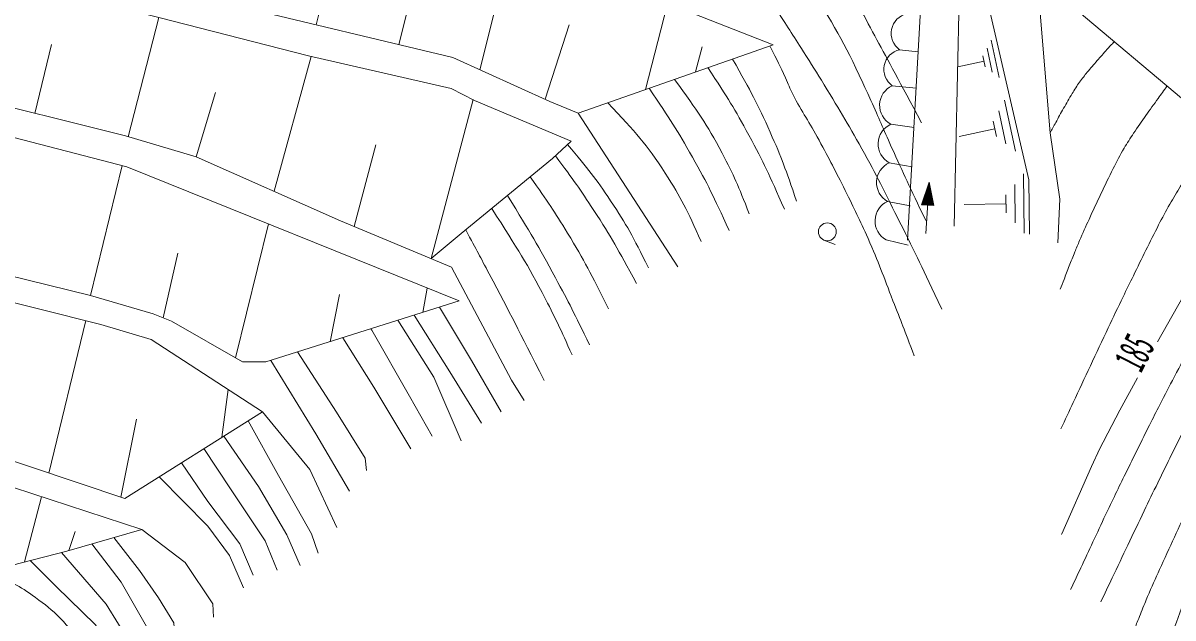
# Model space of a CAD drawing. Units: millimetres, scale not verified. Extents: x 40000 to 680000, y 20000 to 380000.
# Drawn here: x 238506 to 286781, y 238473 to 263440 of the extents above; entities that cross this region are included whole.
import ezdxf
from ezdxf.enums import TextEntityAlignment as Align

# ---------------------------------------------------------------- set-up
doc = ezdxf.new("R2010")
doc.units = ezdxf.units.MM
doc.header["$LTSCALE"] = 1000
doc.layers.add('M-BGD', color=7, linetype='Continuous', lineweight=13)
doc.styles.add('ＭＳ ゴシック', font='')
doc.styles.get('ＭＳ ゴシック').set_extended_font_data('MS Gothic')

msp = doc.modelspace()

# ---------------------------------------------------------------- linework, layer by layer
at = {"layer": 'M-BGD'}
for p, q in [((250817, 263361), (252091, 268538)), ((275631, 254334), (276385, 267413)), ((257689, 261481), (259013, 266830)), ((277844, 266562), (277588, 254919)), ((278506, 266446), (280732, 256864)), ((255013, 265489), (254284, 262537)), ((281084, 265375), (290496, 257456)), ((264644, 260652), (265552, 264195)), ((242920, 258668), (244205, 263667)), ((260420, 260241), (261429, 263362)), ((279152, 262714), (279479, 261147)), ((239709, 262536), (239003, 259649)), ((261809, 259661), (270000, 262526)), ((267021, 262439), (266741, 261386)), ((275304, 262320), (276086, 262234)), ((278978, 262390), (279187, 261373)), ((249053, 256377), (250609, 262037)), ((277754, 261601), (278850, 261833)), ((278798, 262064), (278896, 261598)), ((274998, 260809), (275998, 260706)), ((245781, 257827), (246591, 260530)), ((255635, 253556), (257397, 260224)), ((279702, 260205), (280171, 258069)), ((279464, 259762), (279770, 258371)), ((279226, 259319), (279365, 258675)), ((274933, 259192), (275915, 259058)), ((277799, 258671), (279296, 258999)), ((252404, 254907), (253319, 258327)), ((241339, 251999), (242668, 257458)), ((274868, 257575), (275832, 257410)), ((280503, 257115), (280534, 254616)), ((280732, 256864), (280756, 254581)), ((276546, 256759), (276228, 255811)), ((276406, 256342), (276633, 256328)), ((276412, 254614), (276546, 256759)), ((276414, 256367), (276628, 256353)), ((276422, 256391), (276623, 256379)), ((276431, 256416), (276618, 256404)), ((276439, 256440), (276613, 256430)), ((276447, 256465), (276608, 256455)), ((276455, 256489), (276602, 256480)), ((276464, 256514), (276597, 256506)), ((276472, 256539), (276592, 256531)), ((276480, 256563), (276587, 256556)), ((276488, 256588), (276582, 256582)), ((276497, 256612), (276577, 256607)), ((276505, 256637), (276572, 256633)), ((276513, 256661), (276567, 256658)), ((276521, 256686), (276561, 256683)), ((276530, 256710), (276556, 256709)), ((276538, 256735), (276551, 256734)), ((276546, 256759), (276744, 255779)), ((280135, 256670), (280154, 255050)), ((274802, 255957), (275749, 255762)), ((276249, 255876), (276731, 255846)), ((276258, 255901), (276726, 255871)), ((276266, 255925), (276720, 255897)), ((276274, 255950), (276715, 255922)), ((276282, 255974), (276710, 255948)), ((276291, 255999), (276705, 255973)), ((276299, 256023), (276700, 255998)), ((276307, 256048), (276695, 256024)), ((276315, 256072), (276690, 256049)), ((276324, 256097), (276685, 256074)), ((276332, 256121), (276679, 256100)), ((276340, 256146), (276674, 256125)), ((276348, 256171), (276669, 256151)), ((276356, 256195), (276664, 256176)), ((276365, 256220), (276659, 256201)), ((276373, 256244), (276654, 256227)), ((276381, 256269), (276649, 256252)), ((276389, 256293), (276643, 256277)), ((276398, 256318), (276638, 256303)), ((279762, 256228), (279772, 255479)), ((276228, 255811), (276744, 255779)), ((276233, 255827), (276741, 255795)), ((276241, 255852), (276736, 255821)), ((278021, 255831), (279767, 255854)), ((247421, 249391), (248810, 255008)), ((272130, 254332), (272594, 254145)), ((274735, 254339), (275666, 254115)), ((244395, 251068), (245011, 253786)), ((251394, 250066), (251788, 252041)), ((255284, 251292), (255472, 252319)), ((239585, 244553), (241146, 250951)), ((246857, 246059), (247113, 248064)), ((242607, 243539), (243269, 246813)), ((238573, 240823), (239284, 243564)), ((240431, 241307), (240697, 242100))]:
    msp.add_line(p, q, dxfattribs=at)
for points in [[(270000, 262526), (258954, 266854), (231813, 273513), (224767, 275218), (221537, 275924), (218891, 276559)], [(172634, 268726), (178128, 270886), (182002, 272610), (185897, 273680), (189542, 274158), (196028, 274526), (204503, 275960), (206030, 275165), (208927, 274153), (217854, 271582), (247414, 264171), (256551, 261997), (260617, 260151), (261809, 259661), (265992, 253211)], [(256488, 253200), (251834, 255145), (245781, 257827), (242810, 258700), (221595, 263989), (217451, 270407)], [(217908, 270397), (223340, 268932), (230184, 267188), (236774, 265521), (244205, 263667), (250498, 262062), (256481, 260691), (257457, 260193), (261517, 258482)], [(281024, 266569), (281084, 265375), (281620, 258829), (282029, 256055), (281952, 254219)], [(255635, 253556), (256899, 254602), (260737, 257754), (261517, 258482)], [(290458, 257384), (288104, 253525), (287621, 252707), (286131, 250068)], [(256488, 253200), (259008, 248457), (259542, 247605)], [(255992, 251516), (257330, 249282), (258576, 247122)], [(254931, 251181), (256423, 248804), (257752, 246651)], [(253113, 250608), (253154, 250555), (254727, 247776), (255681, 246096)], [(254246, 250965), (255758, 248583), (256894, 245903)], [(251930, 250235), (253233, 248161), (254791, 245578)], [(250034, 249637), (251661, 247108), (252866, 245177), (252921, 244664)], [(248913, 249284), (250796, 246201), (252208, 243792)], [(285289, 248554), (284548, 247193), (284044, 246234), (283850, 245854), (283716, 245580), (283363, 244825), (282114, 242003), (282101, 241974)], [(243496, 242189), (240346, 241282), (236580, 240306), (235700, 240182), (233858, 240652), (230812, 242439), (229206, 243979), (227720, 245942), (227153, 247358), (224141, 246846), (221171, 246929)], [(227326, 247467), (243496, 242189), (245310, 240798), (246474, 239074), (246508, 238513)], [(247955, 246753), (249232, 244446), (250612, 242009), (250898, 241192)], [(248554, 247131), (250550, 244702), (251678, 242272)], [(246937, 246109), (248386, 243987), (249580, 241962), (250148, 240677)], [(246104, 245583), (247212, 243897), (248673, 241709), (249172, 240484)], [(245155, 244983), (246262, 243364), (247609, 241591), (248173, 240267)], [(244218, 244390), (246260, 242322), (247181, 241090), (247763, 239733)], [(241390, 241583), (242630, 239972), (243803, 237916), (243935, 237464)], [(242318, 241850), (243391, 240460), (244200, 239313), (244834, 238263), (244862, 237885)], [(240123, 241225), (242004, 239053), (243040, 237378)], [(238806, 240883), (239893, 239797), (241545, 238179), (242383, 236849), (242524, 236452)]]:
    msp.add_lwpolyline(points, dxfattribs=at)
for points in [[(220048, 263218), (228995, 261006), (242870, 257405), (256819, 251776), (248697, 249216), (247714, 249223), (244736, 250933), (243971, 251236), (241339, 251999), (225573, 255878)], [(223502, 255381), (241777, 250792), (243880, 250154), (248554, 247131), (242780, 243481), (228922, 248131), (226381, 251345)]]:
    msp.add_lwpolyline(points, close=True, dxfattribs=at)
msp.add_circle((272271, 254680), 375, dxfattribs=at)
for centre, radius, start, end in [((275795, 263006), 844, 102.6235, 234.4443), ((275490, 261496), 845, 102.6928, 234.382), ((275371, 259984), 905, 114.36, 241.051), ((275308, 258367), 906, 114.4199, 240.9506), ((275244, 256749), 907, 114.5044, 240.8239), ((275180, 255131), 908, 114.615, 240.6699)]:
    msp.add_arc(centre, radius, start, end, dxfattribs=at)
msp.add_open_spline([(272471, 266229), (274349, 262740), (274349, 262740), (276227, 259251)], degree=3, dxfattribs=at)
for points, knots in [([(271389, 265323), (272566, 263256), (272940, 262703), (273760, 260936), (273895, 260645), (273967, 260481), (274099, 260188), (274438, 259433), (274617, 259005), (274957, 258250), (275507, 257031), (275694, 256646), (276404, 255148)], [0, 0, 0, 0, 1, 1, 1, 2, 2, 2, 3, 3, 3, 4, 4, 4, 4]), ([(270021, 264177), (270631, 263234), (270787, 262995), (271270, 262232), (271613, 261691), (271809, 261390), (272142, 260843), (272822, 259727), (273197, 259098), (273834, 257958), (274447, 256860), (274742, 256219), (275305, 255095), (276017, 253676), (276233, 253213), (277075, 251436)], [0, 0, 0, 0, 1, 1, 1, 2, 2, 2, 3, 3, 3, 4, 4, 4, 5, 5, 5, 5]), ([(284310, 262656), (284209, 262546), (284109, 262436), (284009, 262325), (283872, 262172), (283735, 262018), (283600, 261864), (283459, 261703), (283320, 261540), (283183, 261376), (283072, 261242), (282962, 261106), (282861, 260964), (282749, 260807), (282648, 260642), (282548, 260476), (282426, 260273), (282307, 260068), (282190, 259862), (282078, 259664), (281967, 259464), (281858, 259265), (281778, 259120), (281699, 258974), (281620, 258829)], [0, 0, 0, 0, 1, 1, 1, 2, 2, 2, 3, 3, 3, 4, 4, 4, 5, 5, 5, 6, 6, 6, 7, 7, 7, 8, 8, 8, 8]), ([(269858, 262477), (270183, 261832), (270273, 261664), (270516, 261133), (270638, 260867), (270687, 260709), (270821, 260449), (271218, 259681), (271510, 259288), (271922, 258527), (272365, 257706), (272606, 257243), (273023, 256408), (273411, 255631), (273628, 255195), (273978, 254400), (274422, 253394), (274625, 252811), (275027, 251787), (275381, 250884), (275492, 250597), (275920, 249471)], [0, 0, 0, 0, 1, 1, 1, 2, 2, 2, 3, 3, 3, 4, 4, 4, 5, 5, 5, 6, 6, 6, 7, 7, 7, 7]), ([(268294, 261929), (269089, 260509), (269330, 260092), (269874, 258857), (270362, 257748), (270507, 257342), (270980, 255959)], [0, 0, 0, 0, 1, 1, 1, 2, 2, 2, 2]), ([(267261, 261568), (268116, 260250), (268362, 259867), (268981, 258727), (269620, 257548), (269809, 257117), (270466, 255632)], [0, 0, 0, 0, 1, 1, 1, 2, 2, 2, 2]), ([(264786, 260702), (265691, 259363), (265953, 258975), (266609, 257813), (267270, 256643), (267468, 256215), (268152, 254739)], [0, 0, 0, 0, 1, 1, 1, 2, 2, 2, 2]), ([(265854, 261076), (266853, 259685), (267187, 259259), (267852, 257984), (268357, 257015), (268522, 256642), (268994, 255429)], [0, 0, 0, 0, 1, 1, 1, 2, 2, 2, 2]), ([(286527, 260787), (286402, 260617), (286278, 260446), (286154, 260274), (285983, 260038), (285813, 259801), (285645, 259563), (285470, 259315), (285297, 259065), (285128, 258813), (284990, 258608), (284855, 258400), (284729, 258187), (284564, 257908), (284416, 257619), (284270, 257329), (284093, 256978), (283921, 256625), (283753, 256270), (283585, 255915), (283420, 255558), (283256, 255201), (283121, 254905), (282986, 254609), (282858, 254310), (282790, 254151), (282724, 253992), (282659, 253833), (282580, 253638), (282502, 253441), (282425, 253245), (282352, 253056), (282279, 252868), (282206, 252679), (282153, 252542), (282101, 252405), (282048, 252268)], [0, 0, 0, 0, 1, 1, 1, 2, 2, 2, 3, 3, 3, 4, 4, 4, 5, 5, 5, 6, 6, 6, 7, 7, 7, 8, 8, 8, 9, 9, 9, 10, 10, 10, 11, 11, 11, 12, 12, 12, 12]), ([(263056, 260097), (264246, 258809), (264661, 258390), (265467, 257134), (266150, 256069), (266368, 255625), (266976, 254268)], [0, 0, 0, 0, 1, 1, 1, 2, 2, 2, 2]), ([(288663, 258986), (288525, 258778), (288386, 258570), (288249, 258361), (288058, 258073), (287869, 257785), (287681, 257496), (287486, 257194), (287291, 256892), (287100, 256588), (286944, 256339), (286790, 256090), (286644, 255835), (286481, 255550), (286328, 255259), (286178, 254967), (285997, 254615), (285818, 254260), (285642, 253905), (285466, 253549), (285292, 253193), (285118, 252836), (284974, 252541), (284830, 252245), (284686, 251949), (284477, 251517), (284270, 251084), (284064, 250650), (283812, 250119), (283562, 249587), (283313, 249055), (283073, 248544), (282834, 248033), (282596, 247522), (282423, 247152), (282251, 246782), (282078, 246411)], [0, 0, 0, 0, 1, 1, 1, 2, 2, 2, 3, 3, 3, 4, 4, 4, 5, 5, 5, 6, 6, 6, 7, 7, 7, 8, 8, 8, 9, 9, 9, 10, 10, 10, 11, 11, 11, 12, 12, 12, 12]), ([(261366, 258342), (262259, 257280), (262529, 256949), (263173, 255984), (263875, 254935), (264080, 254516), (264762, 253170)], [0, 0, 0, 0, 1, 1, 1, 2, 2, 2, 2]), ([(260858, 257867), (261651, 256801), (261869, 256494), (262467, 255579), (263227, 254419), (263449, 253993), (264264, 252516)], [0, 0, 0, 0, 1, 1, 1, 2, 2, 2, 2]), ([(259802, 256986), (260575, 255887), (260788, 255568), (261366, 254624), (262104, 253420), (262315, 252976), (263090, 251446)], [0, 0, 0, 0, 1, 1, 1, 2, 2, 2, 2]), ([(258850, 256204), (259841, 254570), (260119, 254128), (260857, 252754), (261443, 251664), (261629, 251295), (262290, 249930)], [0, 0, 0, 0, 1, 1, 1, 2, 2, 2, 2]), ([(258186, 255659), (259307, 253886), (259655, 253390), (260442, 251851), (260902, 250951), (261059, 250636), (261553, 249514)], [0, 0, 0, 0, 1, 1, 1, 2, 2, 2, 2]), ([(290884, 255801), (290766, 255604), (290647, 255407), (290529, 255209), (290326, 254871), (290124, 254533), (289923, 254194), (289713, 253841), (289504, 253488), (289296, 253133), (289127, 252844), (288959, 252553), (288794, 252261), (288587, 251892), (288386, 251520), (288185, 251147), (287944, 250697), (287703, 250246), (287465, 249794), (287226, 249342), (286989, 248890), (286753, 248436), (286557, 248061), (286362, 247685), (286169, 247308), (286026, 247028), (285885, 246747), (285744, 246466), (285574, 246126), (285405, 245786), (285236, 245446), (285068, 245105), (284900, 244764), (284733, 244423), (284595, 244141), (284457, 243858), (284320, 243574), (284173, 243269), (284028, 242963), (283884, 242656), (283707, 242281), (283531, 241906), (283355, 241530), (283186, 241169), (283018, 240809), (282850, 240448), (282728, 240187), (282607, 239925), (282485, 239664)], [0, 0, 0, 0, 1, 1, 1, 2, 2, 2, 3, 3, 3, 4, 4, 4, 5, 5, 5, 6, 6, 6, 7, 7, 7, 8, 8, 8, 9, 9, 9, 10, 10, 10, 11, 11, 11, 12, 12, 12, 13, 13, 13, 14, 14, 14, 15, 15, 15, 16, 16, 16, 16]), ([(257089, 254758), (257573, 253866), (257694, 253636), (258077, 252914), (258999, 251178), (259276, 250616), (260383, 248441)], [0, 0, 0, 0, 1, 1, 1, 2, 2, 2, 2]), ([(291760, 254600), (291648, 254409), (291535, 254219), (291421, 254030), (291239, 253729), (291052, 253430), (290868, 253130), (290675, 252817), (290486, 252503), (290297, 252188), (290143, 251931), (289989, 251673), (289841, 251412), (289726, 251209), (289615, 251004), (289504, 250798), (289371, 250550), (289239, 250301), (289108, 250051), (288977, 249801), (288847, 249551), (288717, 249301), (288610, 249093), (288503, 248886), (288396, 248678), (288222, 248337), (288049, 247996), (287878, 247654), (287671, 247242), (287464, 246829), (287259, 246415), (287054, 246002), (286849, 245588), (286645, 245174), (286475, 244831), (286306, 244488), (286139, 244144), (285949, 243754), (285761, 243363), (285573, 242971), (285343, 242492), (285114, 242013), (284885, 241533), (284666, 241073), (284447, 240613), (284228, 240153), (284070, 239819), (283912, 239485), (283753, 239152)], [0, 0, 0, 0, 1, 1, 1, 2, 2, 2, 3, 3, 3, 4, 4, 4, 5, 5, 5, 6, 6, 6, 7, 7, 7, 8, 8, 8, 9, 9, 9, 10, 10, 10, 11, 11, 11, 12, 12, 12, 13, 13, 13, 14, 14, 14, 15, 15, 15, 16, 16, 16, 16]), ([(292677, 253292), (292546, 253052), (292416, 252812), (292284, 252572), (292085, 252210), (291884, 251848), (291685, 251486), (291477, 251108), (291270, 250730), (291064, 250351), (290896, 250042), (290729, 249732), (290564, 249420), (290364, 249039), (290167, 248656), (289971, 248273), (289735, 247810), (289500, 247347), (289266, 246882), (289032, 246418), (288800, 245954), (288569, 245488), (288378, 245102), (288187, 244716), (288000, 244328), (287821, 243958), (287645, 243585), (287470, 243213), (287258, 242764), (287048, 242313), (286839, 241863), (286631, 241412), (286425, 240960), (286219, 240508), (286048, 240133), (285878, 239758), (285717, 239379), (285675, 239281), (285634, 239182), (285593, 239083), (285543, 238961), (285494, 238839), (285445, 238717), (285399, 238600), (285352, 238483), (285306, 238366), (285272, 238281), (285238, 238196), (285205, 238112)], [0, 0, 0, 0, 1, 1, 1, 2, 2, 2, 3, 3, 3, 4, 4, 4, 5, 5, 5, 6, 6, 6, 7, 7, 7, 8, 8, 8, 9, 9, 9, 10, 10, 10, 11, 11, 11, 12, 12, 12, 13, 13, 13, 14, 14, 14, 15, 15, 15, 16, 16, 16, 16]), ([(293416, 252253), (293237, 251910), (293059, 251568), (292880, 251226), (292623, 250733), (292366, 250240), (292110, 249747), (291843, 249232), (291577, 248718), (291313, 248202), (291097, 247781), (290882, 247360), (290671, 246936), (290513, 246621), (290358, 246305), (290202, 245989), (290015, 245607), (289828, 245225), (289644, 244842), (289459, 244459), (289276, 244076), (289095, 243691), (288946, 243372), (288799, 243052), (288659, 242729), (288473, 242302), (288300, 241869), (288129, 241435), (287919, 240904), (287712, 240372), (287508, 239840), (287311, 239328), (287117, 238816), (286924, 238304), (286784, 237932), (286645, 237561), (286506, 237189)], [0, 0, 0, 0, 1, 1, 1, 2, 2, 2, 3, 3, 3, 4, 4, 4, 5, 5, 5, 6, 6, 6, 7, 7, 7, 8, 8, 8, 9, 9, 9, 10, 10, 10, 11, 11, 11, 12, 12, 12, 12]), ([(237061, 240431), (237995, 239980), (238318, 239856), (239025, 239334), (239454, 239019), (239699, 238842), (240071, 238462), (240806, 237711), (240931, 237203), (241386, 236115)], [0, 0, 0, 0, 1, 1, 1, 2, 2, 2, 3, 3, 3, 3])]:
    msp.add_open_spline(points, degree=3, knots=knots, dxfattribs=at)

# ---------------------------------------------------------------- texts
at = {"layer": 'M-BGD', "style": 'ＭＳ ゴシック', "width": 0.5}
msp.add_text('185', height=1320, rotation=63, dxfattribs=at).set_placement((285790, 248533), align=Align.BOTTOM_LEFT)

doc.saveas('drawing.dxf')
